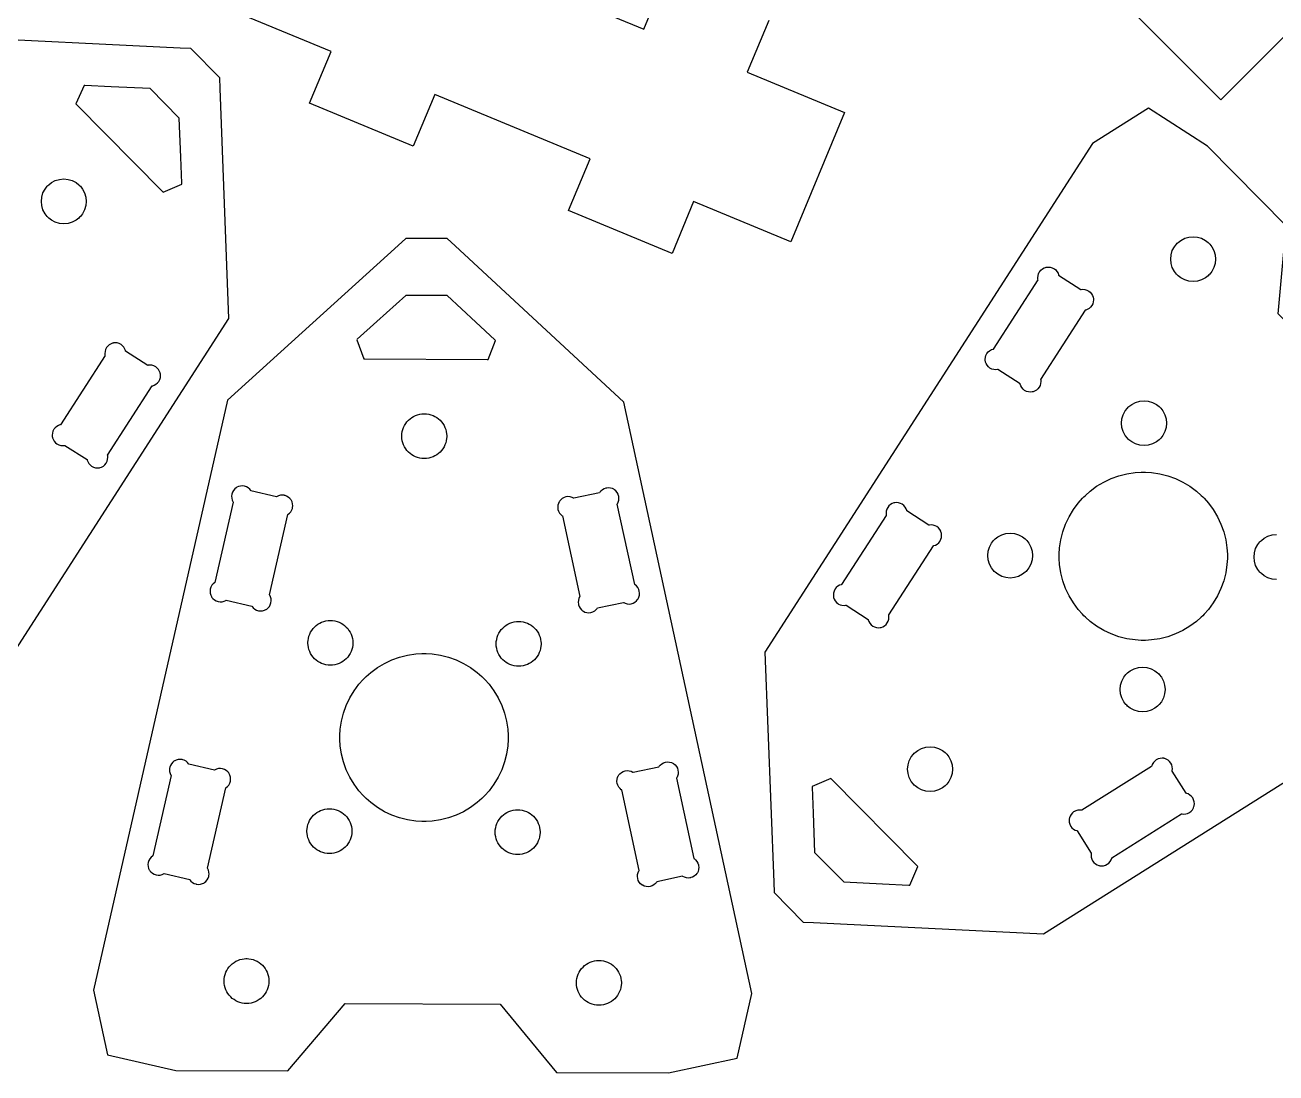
# Model space of a CAD drawing. Extents: x 0 to 997, y 0 to 569.
# Drawn here: x 429.9 to 519.2, y 2 to 76.7 of the extents above; entities that cross this region are included whole.
import ezdxf

# ---------------------------------------------------------------- set-up
doc = ezdxf.new("R2010")
doc.units = 0
doc.layers.get('0').update_dxf_attribs({"linetype": 'CONTINUOUS'})

msp = doc.modelspace()

# ---------------------------------------------------------------- linework, layer by layer
at = {"color": 0}
for points in [[(520.535, 76.6792), (515.231, 71.3758), (508.16, 78.4469), (513.464, 83.7503), (510.635, 86.5786), (516.292, 92.2356), (519.119, 89.4071), (527.606, 97.8924)], [(482.965, 77.0583), (481.435, 73.3629), (488.364, 70.4926), (484.537, 61.2539), (477.608, 64.124), (476.078, 60.4285), (468.686, 63.49), (470.217, 67.1856), (459.131, 71.7778), (457.6, 68.0822), (450.208, 71.1436), (451.739, 74.8392), (438.185, 80.4537)], [(462.957, 81.0165), (474.044, 76.4243), (475.575, 80.1199)], [(519.197, 37.169), (518.892, 37.1983), (518.594, 37.2861), (518.317, 37.4325), (518.122, 37.5806), (518.065, 37.6376), (518.008, 37.6946), (517.861, 37.8886), (517.714, 38.1669), (517.626, 38.4635), (517.597, 38.769), (517.626, 39.0746), (517.714, 39.3711), (517.861, 39.6493), (518.008, 39.8433), (518.065, 39.9003), (518.065, 39.9003), (518.122, 39.9574), (518.317, 40.1054), (518.594, 40.2518), (518.892, 40.3397), (519.197, 40.369)]]:
    msp.add_lwpolyline(points, dxfattribs=at)
for points in [[(393.754, 39), (400.053, 39.5176), (407.828, 31.6604), (407.243, 25.3681), (412.862, 19.6903), (417.065, 16.9815), (421.069, 19.5032), (444.451, 55.7825), (443.821, 72.2011), (443.793, 72.9496), (441.718, 75.0458), (440.969, 75.0825), (424.56, 75.8857), (388.035, 52.8871), (385.472, 48.9092), (388.136, 44.6782), (393.754, 39)], [(433.525, 71.0904), (433.565, 71.0499), (439.711, 64.8386), (439.751, 64.7979), (441.081, 65.3749), (441.079, 65.4321), (441.007, 67.2907), (440.9, 70.0875), (438.826, 72.1838), (436.044, 72.32), (434.172, 72.4115), (434.115, 72.4143), (433.525, 71.0904)], [(533.387, 48.7729), (527.089, 48.2553), (519.315, 56.1124), (519.899, 62.4049), (514.281, 68.0826), (510.078, 70.7914), (506.074, 68.2697), (482.69, 31.9903), (483.321, 15.5718), (483.35, 14.8233), (485.424, 12.727), (486.172, 12.6904), (502.583, 11.8872), (539.107, 34.8858), (541.671, 38.8636), (539.007, 43.0947), (533.387, 48.7729)], [(433.793, 63.011), (433.736, 62.9539), (433.543, 62.8058), (433.264, 62.6594), (432.968, 62.5717), (432.662, 62.5424), (432.357, 62.5717), (432.06, 62.6594), (431.782, 62.8058), (431.588, 62.9539), (431.531, 63.011), (431.474, 63.0679), (431.326, 63.2619), (431.179, 63.5401), (431.092, 63.8367), (431.063, 64.1424), (431.092, 64.4479), (431.179, 64.7444), (431.326, 65.0226), (431.474, 65.2167), (431.531, 65.2736), (431.588, 65.3307), (431.782, 65.4788), (432.06, 65.6251), (432.357, 65.7131), (432.662, 65.7424), (432.968, 65.7131), (433.264, 65.6251), (433.543, 65.4788), (433.736, 65.3307), (433.793, 65.2736), (433.85, 65.2167), (433.999, 65.0226), (434.144, 64.7444), (434.233, 64.4479), (434.263, 64.1424), (434.233, 63.8367), (434.144, 63.5401), (433.999, 63.2619), (433.85, 63.0679), (433.793, 63.011)], [(512.118, 61.1549), (512.175, 61.2118), (512.369, 61.3599), (512.649, 61.5064), (512.944, 61.5942), (513.25, 61.6235), (513.556, 61.5942), (513.853, 61.5064), (514.131, 61.3599), (514.325, 61.2118), (514.382, 61.1549), (514.439, 61.0979), (514.586, 60.9039), (514.733, 60.6256), (514.821, 60.3292), (514.85, 60.0235), (514.821, 59.7179), (514.733, 59.4214), (514.586, 59.1431), (514.439, 58.9492), (514.382, 58.8921), (514.325, 58.8351), (514.131, 58.6871), (513.853, 58.5407), (513.556, 58.4528), (513.25, 58.4235), (512.944, 58.4528), (512.649, 58.5407), (512.369, 58.6871), (512.175, 58.8351), (512.118, 58.8921), (512.061, 58.9492), (511.914, 59.1431), (511.767, 59.4214), (511.679, 59.7179), (511.65, 60.0235), (511.679, 60.3292), (511.767, 60.6256), (511.914, 60.9039), (512.061, 61.0979), (512.118, 61.1549)], [(448.654, 2.0993), (452.743, 6.9188), (463.796, 6.8606), (467.832, 1.9982), (475.819, 1.9562), (480.707, 3.0126), (481.756, 7.6274), (472.636, 49.8144), (460.581, 60.9785), (460.031, 61.4874), (457.082, 61.5029), (456.528, 60.9999), (444.356, 49.9635), (434.792, 7.8748), (435.792, 3.2493), (440.667, 2.1414), (448.654, 2.0993)], [(502.365, 51.4421), (502.374, 51.4053), (502.383, 51.2911), (502.369, 51.1443), (502.329, 51.0053), (502.262, 50.8774), (502.174, 50.7644), (502.064, 50.6699), (501.936, 50.5975), (501.828, 50.5585), (501.792, 50.5506), (501.754, 50.5426), (501.64, 50.5335), (501.493, 50.5465), (501.354, 50.5872), (501.226, 50.6533), (501.114, 50.7424), (501.019, 50.8524), (500.946, 50.9807), (500.907, 51.0883), (500.9, 51.1251), (499.321, 52.1429), (499.283, 52.135), (499.169, 52.126), (499.022, 52.1389), (498.883, 52.1796), (498.756, 52.2456), (498.643, 52.3347), (498.549, 52.4447), (498.476, 52.5731), (498.438, 52.6807), (498.429, 52.7175), (498.421, 52.7544), (498.412, 52.8686), (498.425, 53.0154), (498.465, 53.1546), (498.532, 53.2824), (498.621, 53.3953), (498.731, 53.4899), (498.858, 53.5622), (498.967, 53.6011), (499.004, 53.609), (502.189, 58.5504), (502.181, 58.5864), (502.171, 58.6972), (502.183, 58.8431), (502.224, 58.9838), (502.271, 59.0843), (502.29, 59.1151), (502.311, 59.1461), (502.383, 59.231), (502.494, 59.3256), (502.622, 59.3967), (502.726, 59.4342), (502.762, 59.4419), (502.799, 59.4497), (502.91, 59.4589), (503.056, 59.4468), (503.196, 59.4068), (503.297, 59.3592), (503.328, 59.3393), (503.358, 59.3194), (503.443, 59.2475), (503.537, 59.1358), (503.61, 59.0079), (503.647, 58.9033), (503.654, 58.8674), (505.233, 57.8496), (505.271, 57.8576), (505.385, 57.8667), (505.532, 57.8536), (505.671, 57.8131), (505.799, 57.7469), (505.911, 57.6578), (506.006, 57.5479), (506.078, 57.4196), (506.117, 57.3119), (506.125, 57.275), (506.133, 57.2381), (506.142, 57.124), (506.129, 56.9772), (506.089, 56.8381), (506.022, 56.7103), (505.933, 56.5972), (505.824, 56.5028), (505.694, 56.4303), (505.588, 56.3914), (505.55, 56.3835), (502.365, 51.4421)], [(454.085, 52.9122), (454.142, 52.9119), (462.881, 52.866), (462.938, 52.8656), (463.469, 54.214), (463.428, 54.2529), (462.064, 55.5167), (460.01, 57.4185), (457.061, 57.434), (454.997, 55.5636), (453.61, 54.3046), (453.567, 54.2661), (454.085, 52.9122)], [(438.974, 50.9747), (439.01, 50.9825), (439.114, 51.0201), (439.242, 51.0913), (439.353, 51.1858), (439.425, 51.2707), (439.446, 51.3015), (439.465, 51.3325), (439.513, 51.4331), (439.553, 51.5738), (439.565, 51.7196), (439.556, 51.8304), (439.549, 51.8664), (439.54, 51.9022), (439.503, 52.0069), (439.432, 52.1349), (439.338, 52.2464), (439.251, 52.3185), (439.221, 52.3383), (439.19, 52.3582), (439.09, 52.4057), (438.949, 52.4458), (438.803, 52.4578), (438.692, 52.4486), (438.657, 52.441), (437.078, 53.4586), (437.069, 53.4956), (437.031, 53.6032), (436.958, 53.7317), (436.864, 53.8415), (436.75, 53.9306), (436.622, 53.9967), (436.483, 54.0374), (436.336, 54.0504), (436.222, 54.0412), (436.186, 54.0332), (436.149, 54.0253), (436.042, 53.9864), (435.912, 53.914), (435.803, 53.8194), (435.714, 53.7065), (435.647, 53.5786), (435.607, 53.4396), (435.594, 53.2926), (435.603, 53.1786), (435.611, 53.1417), (432.426, 48.2004), (432.39, 48.1926), (432.286, 48.1551), (432.158, 48.084), (432.046, 47.9893), (431.975, 47.9046), (431.954, 47.8736), (431.935, 47.8428), (431.888, 47.7422), (431.847, 47.6015), (431.835, 47.4557), (431.844, 47.3449), (431.851, 47.3089), (431.86, 47.2719), (431.899, 47.1644), (431.971, 47.036), (432.065, 46.9261), (432.179, 46.8369), (432.307, 46.7708), (432.446, 46.7303), (432.593, 46.7172), (432.707, 46.7263), (432.743, 46.7343), (434.322, 45.7165), (434.331, 45.6796), (434.369, 45.5721), (434.442, 45.4437), (434.536, 45.3338), (434.649, 45.2446), (434.778, 45.1786), (434.917, 45.1379), (435.063, 45.1249), (435.178, 45.1339), (435.214, 45.1419), (435.251, 45.1499), (435.358, 45.1888), (435.487, 45.2613), (435.597, 45.3557), (435.686, 45.4688), (435.751, 45.5965), (435.793, 45.7357), (435.806, 45.8825), (435.797, 45.9965), (435.789, 46.0335), (438.974, 50.9747)], [(508.615, 49.4503), (508.672, 49.5074), (508.867, 49.6554), (509.144, 49.8018), (509.442, 49.8896), (509.747, 49.9189), (510.053, 49.8896), (510.349, 49.8018), (510.628, 49.6554), (510.821, 49.5074), (510.879, 49.4503), (510.936, 49.3933), (511.083, 49.1993), (511.231, 48.9211), (511.318, 48.6246), (511.347, 48.3189), (511.318, 48.0133), (511.231, 47.7168), (511.083, 47.4386), (510.936, 47.2446), (510.879, 47.1875), (510.821, 47.1306), (510.628, 46.9825), (510.349, 46.8361), (510.053, 46.7483), (509.747, 46.719), (509.442, 46.7483), (509.144, 46.8361), (508.867, 46.9825), (508.672, 47.1306), (508.615, 47.1875), (508.558, 47.2446), (508.411, 47.4386), (508.264, 47.7168), (508.176, 48.0133), (508.147, 48.3189), (508.176, 48.6246), (508.264, 48.9211), (508.411, 49.1993), (508.558, 49.3933), (508.615, 49.4503)], [(459.989, 47.3894), (459.989, 47.3486), (459.981, 47.226), (459.956, 47.0671), (459.917, 46.9138), (459.863, 46.7667), (459.796, 46.6269), (459.715, 46.495), (459.624, 46.3718), (459.519, 46.2582), (459.407, 46.1549), (459.283, 46.0628), (459.151, 45.9826), (459.011, 45.9153), (458.864, 45.8614), (458.711, 45.8221), (458.553, 45.7978), (458.429, 45.7894), (458.389, 45.7894), (458.347, 45.7894), (458.225, 45.7978), (458.067, 45.8221), (457.912, 45.8614), (457.765, 45.9153), (457.626, 45.9826), (457.494, 46.0628), (457.371, 46.1549), (457.257, 46.2582), (457.154, 46.3718), (457.061, 46.495), (456.982, 46.6269), (456.914, 46.7667), (456.86, 46.9138), (456.821, 47.0671), (456.797, 47.226), (456.789, 47.3486), (456.789, 47.3894), (456.789, 47.4304), (456.797, 47.5531), (456.821, 47.7119), (456.86, 47.8653), (456.914, 48.0124), (456.982, 48.1522), (457.061, 48.2842), (457.154, 48.4072), (457.257, 48.5208), (457.371, 48.6242), (457.494, 48.7163), (457.626, 48.7964), (457.765, 48.8639), (457.912, 48.9176), (458.067, 48.9571), (458.225, 48.9812), (458.347, 48.9896), (458.389, 48.9896), (458.429, 48.9896), (458.553, 48.9812), (458.711, 48.9571), (458.864, 48.9176), (459.011, 48.8639), (459.151, 48.7964), (459.283, 48.7163), (459.407, 48.6242), (459.519, 48.5208), (459.624, 48.4072), (459.715, 48.2842), (459.796, 48.1522), (459.863, 48.0124), (459.917, 47.8653), (459.956, 47.7119), (459.981, 47.5531), (459.989, 47.4304), (459.989, 47.3894)], [(505.454, 43.0617), (505.56, 43.1665), (505.894, 43.4603), (506.368, 43.811), (506.872, 44.1122), (507.401, 44.3624), (507.951, 44.5597), (508.521, 44.7028), (509.104, 44.7897), (509.549, 44.819), (509.697, 44.819), (509.846, 44.819), (510.29, 44.7897), (510.874, 44.7028), (511.442, 44.5597), (511.993, 44.3624), (512.522, 44.1122), (513.026, 43.811), (513.5, 43.4603), (513.835, 43.1665), (513.94, 43.0617), (514.044, 42.9568), (514.339, 42.6217), (514.689, 42.1479), (514.99, 41.6444), (515.24, 41.1151), (515.438, 40.564), (515.581, 39.995), (515.668, 39.4121), (515.697, 38.9674), (515.697, 38.819), (515.697, 38.6708), (515.668, 38.2261), (515.581, 37.6431), (515.438, 37.074), (515.24, 36.5229), (514.99, 35.9938), (514.689, 35.4903), (514.339, 35.0165), (514.044, 34.6813), (513.94, 34.5764), (513.835, 34.4715), (513.5, 34.1778), (513.026, 33.8271), (512.522, 33.5258), (511.993, 33.2758), (511.442, 33.0783), (510.874, 32.9354), (510.29, 32.8485), (509.846, 32.819), (509.697, 32.819), (509.549, 32.819), (509.104, 32.8485), (508.521, 32.9354), (507.951, 33.0783), (507.401, 33.2758), (506.872, 33.5258), (506.368, 33.8271), (505.894, 34.1778), (505.56, 34.4715), (505.454, 34.5764), (505.35, 34.6813), (505.056, 35.0165), (504.706, 35.4903), (504.404, 35.9938), (504.154, 36.5229), (503.957, 37.074), (503.814, 37.6431), (503.726, 38.2261), (503.697, 38.6708), (503.697, 38.819), (503.697, 38.9674), (503.726, 39.4121), (503.814, 39.995), (503.957, 40.564), (504.154, 41.1151), (504.404, 41.6444), (504.706, 42.1479), (505.056, 42.6217), (505.35, 42.9568), (505.454, 43.0617)], [(443.45, 36.9532), (443.418, 36.9331), (443.329, 36.8597), (443.233, 36.7478), (443.162, 36.6214), (443.118, 36.4847), (443.1, 36.3421), (443.108, 36.1974), (443.147, 36.055), (443.194, 35.9508), (443.214, 35.9189), (443.235, 35.8869), (443.308, 35.7992), (443.419, 35.7033), (443.546, 35.6324), (443.683, 35.5872), (443.826, 35.5689), (443.971, 35.5782), (444.112, 35.6163), (444.217, 35.6638), (444.249, 35.6839), (446.081, 35.2676), (446.101, 35.2356), (446.174, 35.1478), (446.286, 35.0519), (446.412, 34.981), (446.549, 34.9358), (446.692, 34.9175), (446.836, 34.9269), (446.979, 34.965), (447.083, 35.0124), (447.115, 35.0325), (447.147, 35.0526), (447.235, 35.126), (447.331, 35.2381), (447.401, 35.3644), (447.447, 35.501), (447.465, 35.6438), (447.456, 35.7885), (447.418, 35.9308), (447.371, 36.0349), (447.35, 36.0668), (448.653, 41.7994), (448.683, 41.819), (448.769, 41.8901), (448.865, 42.0007), (448.938, 42.1278), (448.976, 42.2321), (448.985, 42.2679), (448.993, 42.3038), (449.003, 42.4144), (448.992, 42.5604), (448.954, 42.7017), (448.907, 42.8026), (448.888, 42.8338), (448.868, 42.8649), (448.797, 42.9504), (448.686, 43.0461), (448.56, 43.1188), (448.456, 43.1574), (448.419, 43.1654), (448.383, 43.1736), (448.272, 43.1839), (448.126, 43.1733), (447.986, 43.1349), (447.885, 43.0883), (447.853, 43.0687), (446.021, 43.485), (446.001, 43.5171), (445.928, 43.6049), (445.817, 43.7007), (445.69, 43.7717), (445.553, 43.8167), (445.41, 43.8351), (445.265, 43.8257), (445.124, 43.7876), (445.019, 43.7401), (444.987, 43.72), (444.956, 43.6999), (444.867, 43.6267), (444.772, 43.5146), (444.7, 43.3882), (444.656, 43.2515), (444.638, 43.1089), (444.646, 42.9642), (444.685, 42.8218), (444.732, 42.7178), (444.753, 42.6858), (443.45, 36.9532)], [(472.162, 42.5412), (472.182, 42.5722), (472.229, 42.6728), (472.269, 42.8135), (472.282, 42.9593), (472.272, 43.0701), (472.265, 43.1061), (472.257, 43.1419), (472.219, 43.2467), (472.149, 43.3746), (472.054, 43.4861), (471.969, 43.5582), (471.938, 43.5781), (471.907, 43.5979), (471.807, 43.6454), (471.665, 43.6856), (471.519, 43.6975), (471.408, 43.6885), (471.374, 43.6807), (471.338, 43.6729), (471.232, 43.6354), (471.104, 43.5643), (470.993, 43.4696), (470.921, 43.3849), (470.901, 43.3539), (469.065, 42.9569), (469.033, 42.9775), (468.929, 43.0261), (468.787, 43.0656), (468.643, 43.0765), (468.5, 43.0596), (468.363, 43.016), (468.236, 42.9464), (468.122, 42.8517), (468.049, 42.7646), (468.028, 42.7329), (468.008, 42.7011), (467.96, 42.5976), (467.919, 42.4556), (467.908, 42.311), (467.925, 42.1682), (467.969, 42.031), (468.039, 41.9039), (468.133, 41.7908), (468.221, 41.7167), (468.253, 41.6961), (469.494, 35.9501), (469.475, 35.9193), (469.426, 35.8187), (469.387, 35.6781), (469.375, 35.5322), (469.383, 35.4214), (469.392, 35.3854), (469.4, 35.3496), (469.438, 35.2449), (469.508, 35.1169), (469.603, 35.0054), (469.688, 34.9333), (469.718, 34.9135), (469.75, 34.8931), (469.854, 34.8444), (469.996, 34.8049), (470.14, 34.794), (470.283, 34.8108), (470.421, 34.8544), (470.547, 34.9242), (470.661, 35.0189), (470.735, 35.1058), (470.756, 35.1376), (472.592, 35.5344), (472.624, 35.514), (472.726, 35.4654), (472.869, 35.426), (473.014, 35.415), (473.157, 35.4319), (473.293, 35.4756), (473.421, 35.5451), (473.533, 35.6399), (473.608, 35.7269), (473.628, 35.7586), (473.649, 35.7904), (473.697, 35.894), (473.736, 36.036), (473.747, 36.1806), (473.731, 36.3235), (473.688, 36.4606), (473.618, 36.5876), (473.522, 36.7007), (473.436, 36.7749), (473.404, 36.7954), (472.162, 42.5412)], [(488.169, 36.7981), (488.133, 36.7903), (488.028, 36.7528), (487.9, 36.6817), (487.789, 36.5871), (487.717, 36.5022), (487.697, 36.4712), (487.676, 36.4404), (487.629, 36.3399), (487.589, 36.1992), (487.578, 36.0533), (487.586, 35.9425), (487.594, 35.9065), (487.601, 35.8707), (487.639, 35.766), (487.711, 35.6381), (487.806, 35.5265), (487.89, 35.4544), (487.921, 35.4346), (487.951, 35.4147), (488.053, 35.3672), (488.193, 35.3271), (488.339, 35.3151), (488.45, 35.3242), (488.486, 35.3319), (490.065, 34.3142), (490.072, 34.2772), (490.111, 34.1697), (490.185, 34.0414), (490.279, 33.9314), (490.392, 33.8422), (490.519, 33.7762), (490.658, 33.7356), (490.806, 33.7225), (490.919, 33.7317), (490.957, 33.7396), (490.993, 33.7475), (491.101, 33.7865), (491.229, 33.8589), (491.339, 33.9533), (491.428, 34.0664), (491.494, 34.1942), (491.535, 34.3333), (491.549, 34.4801), (491.539, 34.5943), (491.531, 34.6311), (494.715, 39.5724), (494.751, 39.5801), (494.856, 39.6178), (494.985, 39.6889), (495.096, 39.7836), (495.168, 39.8683), (495.188, 39.8992), (495.207, 39.9301), (495.256, 40.0307), (495.294, 40.1714), (495.307, 40.3172), (495.299, 40.4281), (495.29, 40.464), (495.282, 40.501), (495.243, 40.6085), (495.171, 40.7369), (495.076, 40.8468), (494.964, 40.936), (494.836, 41.0019), (494.696, 41.0426), (494.55, 41.0557), (494.436, 41.0465), (494.399, 41.0386), (492.819, 42.0563), (492.811, 42.0932), (492.772, 42.2008), (492.7, 42.3293), (492.606, 42.4392), (492.493, 42.5283), (492.365, 42.5944), (492.226, 42.635), (492.079, 42.6481), (491.965, 42.6389), (491.928, 42.631), (491.892, 42.6229), (491.783, 42.584), (491.656, 42.5117), (491.546, 42.4172), (491.456, 42.3042), (491.39, 42.1764), (491.35, 42.0372), (491.336, 41.8904), (491.346, 41.7764), (491.353, 41.7394), (488.169, 36.7981)], [(499.065, 40.0006), (499.122, 40.0575), (499.317, 40.2056), (499.594, 40.3519), (499.892, 40.4399), (500.197, 40.4692), (500.503, 40.4399), (500.799, 40.3519), (501.078, 40.2056), (501.272, 40.0575), (501.329, 40.0006), (501.386, 39.9435), (501.533, 39.7494), (501.681, 39.4712), (501.768, 39.1747), (501.797, 38.8692), (501.768, 38.5635), (501.681, 38.2671), (501.533, 37.9887), (501.386, 37.7947), (501.329, 37.7378), (501.272, 37.6808), (501.078, 37.5328), (500.799, 37.3863), (500.503, 37.2985), (500.197, 37.2692), (499.892, 37.2985), (499.594, 37.3863), (499.317, 37.5328), (499.122, 37.6808), (499.065, 37.7378), (499.008, 37.7947), (498.861, 37.9887), (498.714, 38.2671), (498.626, 38.5635), (498.597, 38.8692), (498.626, 39.1747), (498.714, 39.4712), (498.861, 39.7494), (499.008, 39.9435), (499.065, 40.0006)], [(453.286, 32.6424), (453.286, 32.6014), (453.278, 32.4787), (453.254, 32.3199), (453.214, 32.1665), (453.161, 32.0196), (453.093, 31.8797), (453.013, 31.7478), (452.921, 31.6246), (452.818, 31.511), (452.704, 31.4078), (452.581, 31.3156), (452.449, 31.2354), (452.308, 31.1681), (452.162, 31.1143), (452.008, 31.0749), (451.85, 31.0506), (451.726, 31.0424), (451.686, 31.0424), (451.646, 31.0424), (451.522, 31.0506), (451.364, 31.0749), (451.21, 31.1143), (451.064, 31.1681), (450.924, 31.2354), (450.792, 31.3156), (450.668, 31.4078), (450.554, 31.511), (450.451, 31.6246), (450.36, 31.7478), (450.279, 31.8797), (450.213, 32.0196), (450.158, 32.1665), (450.118, 32.3199), (450.094, 32.4787), (450.086, 32.6014), (450.086, 32.6424), (450.086, 32.6832), (450.094, 32.806), (450.118, 32.9647), (450.158, 33.1181), (450.213, 33.2651), (450.279, 33.405), (450.36, 33.5369), (450.451, 33.6601), (450.554, 33.7737), (450.668, 33.8769), (450.792, 33.969), (450.924, 34.0492), (451.064, 34.1165), (451.21, 34.1704), (451.364, 34.2099), (451.522, 34.234), (451.646, 34.2424), (451.686, 34.2424), (451.726, 34.2424), (451.85, 34.234), (452.008, 34.2099), (452.162, 34.1704), (452.308, 34.1165), (452.449, 34.0492), (452.581, 33.969), (452.704, 33.8769), (452.818, 33.7737), (452.921, 33.6601), (453.013, 33.5369), (453.093, 33.405), (453.161, 33.2651), (453.214, 33.1181), (453.254, 32.9647), (453.278, 32.806), (453.286, 32.6832), (453.286, 32.6424)], [(466.721, 32.5715), (466.721, 32.5307), (466.713, 32.4079), (466.689, 32.249), (466.649, 32.0957), (466.596, 31.9488), (466.528, 31.8089), (466.447, 31.6769), (466.356, 31.5539), (466.253, 31.4401), (466.139, 31.3369), (466.015, 31.2449), (465.883, 31.1647), (465.744, 31.0972), (465.597, 31.0435), (465.443, 31.004), (465.285, 30.9799), (465.162, 30.9715), (465.121, 30.9715), (465.081, 30.9715), (464.957, 30.9799), (464.799, 31.004), (464.646, 31.0435), (464.499, 31.0972), (464.358, 31.1647), (464.226, 31.2449), (464.103, 31.3369), (463.99, 31.4401), (463.886, 31.5539), (463.794, 31.6769), (463.714, 31.8089), (463.647, 31.9488), (463.593, 32.0957), (463.554, 32.249), (463.529, 32.4079), (463.521, 32.5307), (463.521, 32.5715), (463.521, 32.6124), (463.529, 32.7351), (463.554, 32.894), (463.593, 33.0474), (463.647, 33.1943), (463.714, 33.3342), (463.794, 33.4661), (463.886, 33.5893), (463.99, 33.7029), (464.103, 33.8061), (464.226, 33.8983), (464.358, 33.9785), (464.499, 34.0458), (464.646, 34.0996), (464.799, 34.139), (464.957, 34.1632), (465.081, 34.1715), (465.121, 34.1715), (465.162, 34.1715), (465.285, 34.1632), (465.443, 34.139), (465.597, 34.0996), (465.744, 34.0458), (465.883, 33.9785), (466.015, 33.8983), (466.139, 33.8061), (466.253, 33.7029), (466.356, 33.5893), (466.447, 33.4661), (466.528, 33.3342), (466.596, 33.1943), (466.649, 33.0474), (466.689, 32.894), (466.713, 32.7351), (466.721, 32.6124), (466.721, 32.5715)], [(464.368, 25.8894), (464.368, 25.7413), (464.339, 25.2965), (464.251, 24.7135), (464.108, 24.1444), (463.911, 23.5933), (463.661, 23.0642), (463.36, 22.5607), (463.01, 22.0869), (462.715, 21.7517), (462.611, 21.6468), (462.506, 21.5419), (462.171, 21.2483), (461.697, 20.8976), (461.193, 20.5964), (460.664, 20.3463), (460.114, 20.1489), (459.544, 20.0058), (458.961, 19.9189), (458.517, 19.8894), (458.368, 19.8894), (458.219, 19.8894), (457.775, 19.9189), (457.192, 20.0058), (456.624, 20.1489), (456.072, 20.3463), (455.543, 20.5964), (455.039, 20.8976), (454.565, 21.2483), (454.231, 21.5419), (454.125, 21.6468), (454.021, 21.7517), (453.726, 22.0869), (453.376, 22.5607), (453.075, 23.0642), (452.825, 23.5933), (452.628, 24.1444), (452.485, 24.7135), (452.397, 25.2965), (452.368, 25.7413), (452.368, 25.8894), (452.368, 26.0378), (452.397, 26.4825), (452.485, 27.0656), (452.628, 27.6346), (452.825, 28.1856), (453.075, 28.7149), (453.376, 29.2183), (453.726, 29.6921), (454.021, 30.0272), (454.125, 30.1321), (454.231, 30.2369), (454.565, 30.5307), (455.039, 30.8814), (455.543, 31.1826), (456.072, 31.4328), (456.624, 31.6301), (457.192, 31.7732), (457.775, 31.8601), (458.219, 31.8894), (458.368, 31.8894), (458.517, 31.8894), (458.961, 31.8601), (459.544, 31.7732), (460.114, 31.6301), (460.664, 31.4328), (461.193, 31.1826), (461.697, 30.8814), (462.171, 30.5307), (462.506, 30.2369), (462.611, 30.1321), (462.715, 30.0272), (463.01, 29.6921), (463.36, 29.2183), (463.661, 28.7149), (463.911, 28.1856), (464.108, 27.6346), (464.251, 27.0656), (464.339, 26.4825), (464.368, 26.0378), (464.368, 25.8894)], [(508.515, 30.4506), (508.572, 30.5075), (508.767, 30.6556), (509.044, 30.8021), (509.342, 30.8899), (509.647, 30.9192), (509.953, 30.8899), (510.249, 30.8021), (510.528, 30.6556), (510.721, 30.5075), (510.778, 30.4506), (510.835, 30.3936), (510.983, 30.1996), (511.129, 29.9213), (511.218, 29.6247), (511.247, 29.3192), (511.218, 29.0136), (511.129, 28.7171), (510.983, 28.4387), (510.835, 28.2449), (510.778, 28.1878), (510.721, 28.1308), (510.528, 27.9828), (510.249, 27.8362), (509.953, 27.7485), (509.647, 27.7192), (509.342, 27.7485), (509.044, 27.8362), (508.767, 27.9828), (508.572, 28.1308), (508.515, 28.1878), (508.458, 28.2449), (508.311, 28.4387), (508.164, 28.7171), (508.076, 29.0136), (508.047, 29.3192), (508.076, 29.6247), (508.164, 29.9213), (508.311, 30.1996), (508.458, 30.3936), (508.515, 30.4506)], [(493.349, 24.7619), (493.406, 24.819), (493.6, 24.9671), (493.878, 25.1135), (494.174, 25.2014), (494.481, 25.2307), (494.786, 25.2014), (495.082, 25.1135), (495.36, 24.9671), (495.554, 24.819), (495.611, 24.7619), (495.668, 24.705), (495.817, 24.511), (495.963, 24.2328), (496.05, 23.9363), (496.081, 23.6307), (496.05, 23.325), (495.963, 23.0285), (495.817, 22.7503), (495.668, 22.5563), (495.611, 22.4993), (495.554, 22.4422), (495.36, 22.2942), (495.082, 22.1478), (494.786, 22.06), (494.481, 22.0307), (494.174, 22.06), (493.878, 22.1478), (493.6, 22.2942), (493.406, 22.4422), (493.349, 22.4993), (493.292, 22.5563), (493.143, 22.7503), (492.997, 23.0285), (492.91, 23.325), (492.881, 23.6307), (492.91, 23.9363), (492.997, 24.2328), (493.143, 24.511), (493.292, 24.705), (493.349, 24.7619)], [(444.221, 22.2965), (444.253, 22.3167), (444.34, 22.39), (444.436, 22.5019), (444.508, 22.6285), (444.553, 22.765), (444.571, 22.9078), (444.561, 23.0524), (444.524, 23.1949), (444.476, 23.2989), (444.456, 23.3308), (444.436, 23.3629), (444.362, 23.4507), (444.251, 23.5465), (444.124, 23.6175), (443.987, 23.6626), (443.844, 23.681), (443.7, 23.6715), (443.558, 23.6335), (443.454, 23.586), (443.422, 23.5658), (441.59, 23.9821), (441.571, 24.0133), (441.499, 24.0987), (441.389, 24.1946), (441.261, 24.2671), (441.157, 24.3058), (441.121, 24.3139), (441.086, 24.3219), (440.975, 24.3324), (440.829, 24.3218), (440.688, 24.2832), (440.586, 24.2368), (440.556, 24.2172), (440.525, 24.1976), (440.439, 24.1265), (440.343, 24.016), (440.271, 23.8889), (440.232, 23.7846), (440.224, 23.7488), (440.215, 23.7129), (440.206, 23.6022), (440.215, 23.4562), (440.254, 23.315), (440.301, 23.214), (440.321, 23.1829), (439.018, 17.4503), (438.986, 17.4301), (438.899, 17.3569), (438.803, 17.2449), (438.732, 17.1185), (438.686, 16.9819), (438.668, 16.8392), (438.678, 16.6944), (438.715, 16.5521), (438.763, 16.4481), (438.783, 16.416), (438.803, 16.384), (438.876, 16.2962), (438.989, 16.2004), (439.115, 16.1294), (439.251, 16.0843), (439.394, 16.066), (439.539, 16.0754), (439.681, 16.1133), (439.785, 16.1608), (439.817, 16.181), (441.649, 15.7647), (441.668, 15.7336), (441.74, 15.6481), (441.85, 15.5524), (441.978, 15.4797), (442.082, 15.4411), (442.118, 15.4331), (442.154, 15.4249), (442.264, 15.4147), (442.41, 15.4251), (442.551, 15.4638), (442.653, 15.5101), (442.683, 15.5297), (442.714, 15.5493), (442.8, 15.6203), (442.896, 15.731), (442.968, 15.8581), (443.007, 15.9624), (443.015, 15.9982), (443.024, 16.034), (443.033, 16.1447), (443.024, 16.2907), (442.985, 16.4318), (442.938, 16.5329), (442.918, 16.564), (444.221, 22.2965)], [(472.478, 22.1476), (472.446, 22.1682), (472.36, 22.2424), (472.265, 22.3554), (472.194, 22.4825), (472.151, 22.6196), (472.135, 22.7625), (472.146, 22.9071), (472.185, 23.0492), (472.233, 23.1526), (472.254, 23.1843), (472.275, 23.2161), (472.349, 23.3032), (472.461, 23.3978), (472.589, 23.4675), (472.726, 23.5111), (472.869, 23.5281), (473.014, 23.5171), (473.156, 23.4776), (473.258, 23.429), (473.29, 23.4085), (475.126, 23.8054), (475.147, 23.8372), (475.222, 23.9243), (475.335, 24.0189), (475.463, 24.0886), (475.599, 24.1322), (475.742, 24.149), (475.886, 24.1382), (476.028, 24.0986), (476.132, 24.05), (476.164, 24.0296), (476.196, 24.009), (476.282, 23.9349), (476.378, 23.8218), (476.447, 23.6947), (476.49, 23.5576), (476.507, 23.4147), (476.496, 23.2701), (476.457, 23.1282), (476.408, 23.0246), (476.387, 22.9928), (477.631, 17.2468), (477.661, 17.2269), (477.746, 17.155), (477.84, 17.0435), (477.911, 16.9156), (477.949, 16.8108), (477.957, 16.7749), (477.964, 16.739), (477.974, 16.6282), (477.961, 16.4824), (477.921, 16.3415), (477.874, 16.2411), (477.854, 16.2101), (477.835, 16.1793), (477.762, 16.0944), (477.65, 15.9999), (477.522, 15.9286), (477.418, 15.8911), (477.382, 15.8833), (477.346, 15.8756), (477.235, 15.8665), (477.089, 15.8786), (476.949, 15.9186), (476.849, 15.9662), (476.817, 15.9861), (474.981, 15.589), (474.961, 15.5574), (474.886, 15.4703), (474.774, 15.3757), (474.646, 15.3061), (474.51, 15.2624), (474.367, 15.2456), (474.222, 15.2564), (474.079, 15.2958), (473.976, 15.3444), (473.944, 15.365), (473.912, 15.3854), (473.825, 15.4597), (473.731, 15.5726), (473.661, 15.6999), (473.618, 15.8369), (473.601, 15.9799), (473.611, 16.1244), (473.651, 16.2664), (473.7, 16.37), (473.721, 16.4017), (472.478, 22.1476)], [(512.422, 20.4467), (512.46, 20.4383), (512.574, 20.4281), (512.721, 20.4396), (512.86, 20.4787), (512.989, 20.5435), (513.103, 20.6314), (513.199, 20.7403), (513.272, 20.8679), (513.313, 20.9751), (513.321, 21.0119), (513.329, 21.0488), (513.339, 21.1626), (513.328, 21.3097), (513.289, 21.4492), (513.224, 21.5778), (513.136, 21.6917), (513.026, 21.7874), (512.9, 21.8611), (512.792, 21.9011), (512.756, 21.9094), (511.754, 23.4993), (511.762, 23.5361), (511.772, 23.65), (511.761, 23.7969), (511.722, 23.9365), (511.657, 24.065), (511.569, 24.179), (511.461, 24.2746), (511.333, 24.3485), (511.226, 24.3883), (511.189, 24.3968), (511.153, 24.4051), (511.039, 24.4154), (510.892, 24.404), (510.751, 24.3649), (510.624, 24.3001), (510.51, 24.2121), (510.414, 24.1032), (510.34, 23.9757), (510.3, 23.8685), (510.292, 23.8317), (505.317, 20.6992), (505.281, 20.7074), (505.171, 20.7175), (505.025, 20.7071), (504.883, 20.6685), (504.782, 20.6221), (504.751, 20.6025), (504.719, 20.5829), (504.635, 20.5118), (504.539, 20.4013), (504.467, 20.274), (504.428, 20.1699), (504.419, 20.1339), (504.411, 20.0982), (504.401, 19.9874), (504.411, 19.8415), (504.45, 19.7003), (504.496, 19.5993), (504.517, 19.5682), (504.536, 19.5371), (504.607, 19.4515), (504.717, 19.3557), (504.844, 19.2832), (504.949, 19.2446), (504.985, 19.2364), (505.986, 17.6467), (505.978, 17.6099), (505.967, 17.4958), (505.978, 17.349), (506.018, 17.2093), (506.082, 17.0808), (506.171, 16.9669), (506.279, 16.8712), (506.407, 16.7975), (506.514, 16.7575), (506.551, 16.7492), (506.588, 16.7408), (506.701, 16.7306), (506.849, 16.7419), (506.988, 16.7811), (507.117, 16.8458), (507.231, 16.9337), (507.326, 17.0426), (507.4, 17.1703), (507.44, 17.2775), (507.449, 17.3143), (512.422, 20.4467)], [(493.618, 16.6824), (493.578, 16.7231), (487.432, 22.9343), (487.392, 22.9749), (486.061, 22.3981), (486.064, 22.3408), (486.135, 20.4822), (486.242, 17.6854), (488.317, 15.589), (491.097, 15.4529), (492.969, 15.3614), (493.026, 15.3585), (493.618, 16.6824)], [(453.215, 19.2075), (453.215, 19.1667), (453.207, 19.0439), (453.183, 18.885), (453.143, 18.7317), (453.09, 18.5847), (453.022, 18.4449), (452.942, 18.3129), (452.85, 18.1897), (452.747, 18.0761), (452.633, 17.9728), (452.51, 17.8807), (452.378, 17.8006), (452.237, 17.7332), (452.092, 17.6793), (451.938, 17.64), (451.779, 17.6157), (451.657, 17.6074), (451.615, 17.6074), (451.575, 17.6074), (451.451, 17.6157), (451.293, 17.64), (451.14, 17.6793), (450.993, 17.7332), (450.853, 17.8006), (450.721, 17.8807), (450.597, 17.9728), (450.483, 18.0761), (450.381, 18.1897), (450.289, 18.3129), (450.208, 18.4449), (450.142, 18.5847), (450.088, 18.7317), (450.047, 18.885), (450.024, 19.0439), (450.015, 19.1667), (450.015, 19.2075), (450.015, 19.2483), (450.024, 19.3711), (450.047, 19.53), (450.088, 19.6833), (450.142, 19.8303), (450.208, 19.9701), (450.289, 20.1021), (450.381, 20.2251), (450.483, 20.3389), (450.597, 20.4421), (450.721, 20.5342), (450.853, 20.6143), (450.993, 20.6818), (451.14, 20.7356), (451.293, 20.775), (451.451, 20.7992), (451.575, 20.8075), (451.615, 20.8075), (451.657, 20.8075), (451.779, 20.7992), (451.938, 20.775), (452.092, 20.7356), (452.237, 20.6818), (452.378, 20.6143), (452.51, 20.5342), (452.633, 20.4421), (452.747, 20.3389), (452.85, 20.2251), (452.942, 20.1021), (453.022, 19.9701), (453.09, 19.8303), (453.143, 19.6833), (453.183, 19.53), (453.207, 19.3711), (453.215, 19.2483), (453.215, 19.2075)], [(466.65, 19.1367), (466.65, 19.0958), (466.642, 18.9731), (466.618, 18.8143), (466.578, 18.661), (466.525, 18.5139), (466.457, 18.374), (466.376, 18.2421), (466.285, 18.1189), (466.182, 18.0053), (466.068, 17.9021), (465.944, 17.81), (465.813, 17.7299), (465.674, 17.6625), (465.526, 17.6086), (465.372, 17.5692), (465.214, 17.545), (465.092, 17.5367), (465.05, 17.5367), (465.01, 17.5367), (464.886, 17.545), (464.728, 17.5692), (464.575, 17.6086), (464.428, 17.6625), (464.287, 17.7299), (464.156, 17.81), (464.032, 17.9021), (463.919, 18.0053), (463.815, 18.1189), (463.724, 18.2421), (463.643, 18.374), (463.576, 18.5139), (463.522, 18.661), (463.483, 18.8143), (463.458, 18.9731), (463.45, 19.0958), (463.45, 19.1367), (463.45, 19.1776), (463.458, 19.3003), (463.483, 19.4592), (463.522, 19.6125), (463.576, 19.7594), (463.643, 19.8993), (463.724, 20.0313), (463.815, 20.1544), (463.919, 20.2681), (464.032, 20.3712), (464.156, 20.4635), (464.287, 20.5436), (464.428, 20.611), (464.575, 20.6647), (464.728, 20.7042), (464.886, 20.7285), (465.01, 20.7367), (465.05, 20.7367), (465.092, 20.7367), (465.214, 20.7285), (465.372, 20.7042), (465.526, 20.6647), (465.674, 20.611), (465.813, 20.5436), (465.944, 20.4635), (466.068, 20.3712), (466.182, 20.2681), (466.285, 20.1544), (466.376, 20.0313), (466.457, 19.8993), (466.525, 19.7594), (466.578, 19.6125), (466.618, 19.4592), (466.642, 19.3003), (466.65, 19.1776), (466.65, 19.1367)], [(447.304, 8.5149), (447.304, 8.4741), (447.296, 8.3514), (447.272, 8.1925), (447.232, 8.0392), (447.179, 7.8921), (447.111, 7.7523), (447.031, 7.6204), (446.939, 7.4972), (446.836, 7.3836), (446.722, 7.2803), (446.599, 7.1882), (446.467, 7.1081), (446.326, 7.0407), (446.181, 6.9869), (446.026, 6.9475), (445.868, 6.9232), (445.744, 6.9149), (445.704, 6.9149), (445.664, 6.9149), (445.54, 6.9232), (445.382, 6.9475), (445.228, 6.9869), (445.082, 7.0407), (444.942, 7.1081), (444.81, 7.1882), (444.686, 7.2803), (444.572, 7.3836), (444.469, 7.4972), (444.378, 7.6204), (444.297, 7.7523), (444.231, 7.8921), (444.176, 8.0392), (444.136, 8.1925), (444.112, 8.3514), (444.104, 8.4741), (444.104, 8.5149), (444.104, 8.5558), (444.112, 8.6785), (444.136, 8.8374), (444.176, 8.9907), (444.231, 9.1378), (444.297, 9.2776), (444.378, 9.4095), (444.469, 9.5327), (444.572, 9.6463), (444.686, 9.7496), (444.81, 9.8417), (444.942, 9.9218), (445.082, 9.9892), (445.228, 10.043), (445.382, 10.0824), (445.54, 10.1067), (445.664, 10.1149), (445.704, 10.1149), (445.744, 10.1149), (445.868, 10.1067), (446.026, 10.0824), (446.181, 10.043), (446.326, 9.9892), (446.467, 9.9218), (446.599, 9.8417), (446.722, 9.7496), (446.836, 9.6463), (446.939, 9.5327), (447.031, 9.4095), (447.111, 9.2776), (447.179, 9.1378), (447.232, 8.9907), (447.272, 8.8374), (447.296, 8.6785), (447.304, 8.5558), (447.304, 8.5149)], [(472.45, 8.3834), (472.45, 8.3425), (472.442, 8.2198), (472.417, 8.0609), (472.378, 7.9076), (472.324, 7.7606), (472.257, 7.6207), (472.176, 7.4888), (472.085, 7.3656), (471.981, 7.252), (471.867, 7.1487), (471.744, 7.0566), (471.613, 6.9765), (471.472, 6.9091), (471.325, 6.8552), (471.172, 6.8159), (471.014, 6.7916), (470.89, 6.7833), (470.85, 6.7833), (470.808, 6.7833), (470.686, 6.7916), (470.528, 6.8159), (470.374, 6.8552), (470.226, 6.9091), (470.088, 6.9765), (469.956, 7.0566), (469.832, 7.1487), (469.718, 7.252), (469.615, 7.3656), (469.522, 7.4888), (469.443, 7.6207), (469.375, 7.7606), (469.322, 7.9076), (469.282, 8.0609), (469.258, 8.2198), (469.25, 8.3425), (469.25, 8.3834), (469.25, 8.4243), (469.258, 8.547), (469.282, 8.7058), (469.322, 8.8591), (469.375, 9.0062), (469.443, 9.146), (469.522, 9.2779), (469.615, 9.4011), (469.718, 9.5148), (469.832, 9.618), (469.956, 9.7101), (470.088, 9.7903), (470.226, 9.8576), (470.374, 9.9115), (470.528, 9.9509), (470.686, 9.9751), (470.808, 9.9833), (470.85, 9.9833), (470.89, 9.9833), (471.014, 9.9751), (471.172, 9.9509), (471.325, 9.9115), (471.472, 9.8576), (471.613, 9.7903), (471.744, 9.7101), (471.867, 9.618), (471.981, 9.5148), (472.085, 9.4011), (472.176, 9.2779), (472.257, 9.146), (472.324, 9.0062), (472.378, 8.8591), (472.417, 8.7058), (472.442, 8.547), (472.45, 8.4243), (472.45, 8.3834)]]:
    msp.add_lwpolyline(points, close=True, dxfattribs=at)

doc.saveas('drawing.dxf')
